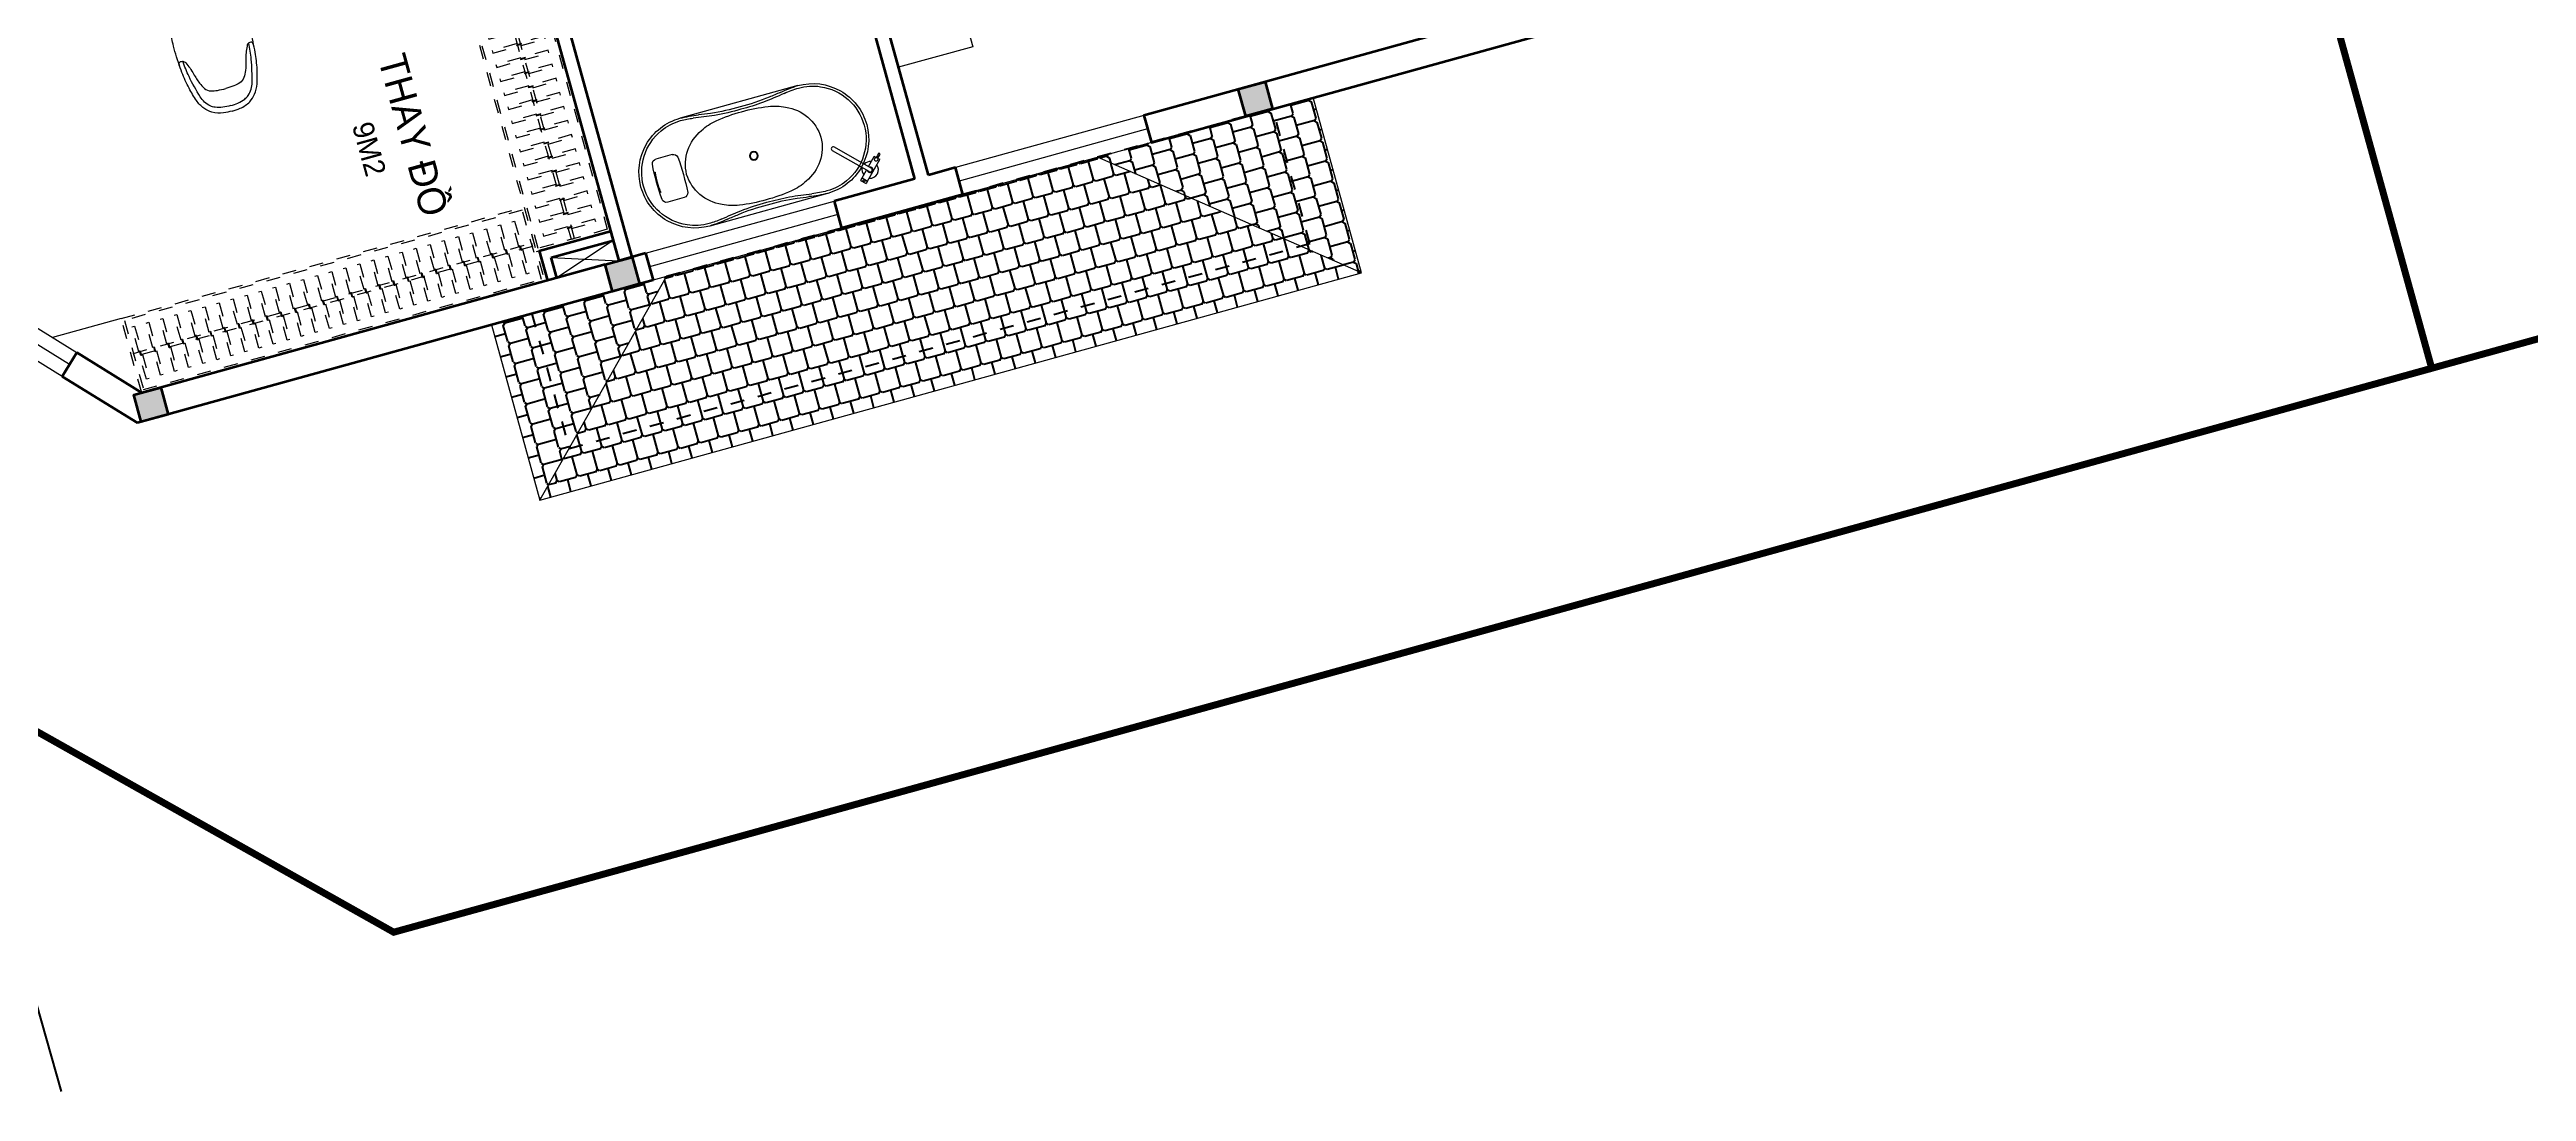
# Model space of a CAD drawing. Header units: metres. Extents: x 568332 to 569219, y 2065964 to 2066430.
# Drawn here: x 568457.1 to 568474.83, y 2066296.5 to 2066303.95 of the extents above; entities that cross this region are included whole.
import ezdxf

# ---------------------------------------------------------------- set-up
doc = ezdxf.new("R2010")
doc.units = ezdxf.units.M
doc.linetypes.add('HIDDEN', pattern=[0.375, 0.25, -0.125])
doc.linetypes.add('X-5M-G-MB PHONGNGU$0$HIDDEN2', pattern=[0.1875, 0.125, -0.0625])
doc.layers.get('0').update_dxf_attribs({"linetype": 'CONTINUOUS'})
doc.layers.get('DEFPOINTS').update_dxf_attribs({"linetype": 'CONTINUOUS'})
for name, color, linetype, lineweight in [('-CONCRETE', 1, 'CONTINUOUS', 35), ('-DIM', 9, 'CONTINUOUS', 13), ('-DOOR', 137, 'CONTINUOUS', 9), ('-FURNITURE', 46, 'CONTINUOUS', 9), ('-LINE1', 7, 'CONTINUOUS', 18), ('-TEXT', 7, 'CONTINUOUS', 15), ('-WALL', 4, 'CONTINUOUS', 35), ('TEXT25', 2, 'CONTINUOUS', 13)]:
    doc.layers.add(name, color=color, linetype=linetype, lineweight=lineweight)
for name, color, linetype in [('-RANH GIOI LO DAT', 12, 'CONTINUOUS'), ('13. NET HATCH', 252, 'CONTINUOUS'), ('RANHGIOI', 2, 'HIDDEN')]:
    doc.layers.add(name, color=color, linetype=linetype)
doc.styles.add('T1', font='', dxfattribs={"height": 200})
doc.styles.add('vnavanth', font='', dxfattribs={"width": 0.8})
doc.styles.get('T1').set_extended_font_data('VNgeometric Light')
doc.styles.get('vnavanth').set_extended_font_data('.VnAvantH')

# ---------------------------------------------------------------- blocks, each defined once
blk = doc.blocks.new('G1600')
for p, q in [((137477.0741823114, -212827.2147267315), (139077.0741823114, -212827.2147267327)), ((137385.1096575831, -213234.3032566686), (137070.2774787599, -213234.3032566681)), ((137227.6935681712, -213391.7193460799), (137227.6935681718, -213076.8871672568)), ((139169.0387070388, -213234.3032566686), (139483.870885862, -213234.3032566681)), ((139326.4547964507, -213391.7193460799), (139326.4547964501, -213076.8871672568))]:
    blk.add_line(p, q)
blk.add_lwpolyline([(137477.074182311, -213484.2147267315), (137477.0741823123, -211484.2147267315), (139077.0741823123, -211484.2147267327), (139077.074182311, -213484.2147267327), (137477.074182311, -213484.2147267315)])
for points in [[(136977.074182316, -213484.2147267311), (136977.0741823163, -212984.3917867657), (137477.0741823113, -212984.3917867661), (137477.074182311, -213484.2147267315)], [(137617.074182311, -213375.2147267316), (137617.0741823112, -212998.7147267316), (138234.5741823112, -212998.714726732), (138234.574182311, -213375.214726732)], [(138937.074182311, -213375.2147267325), (138937.0741823112, -212998.7147267325), (138319.5741823112, -212998.7147267321), (138319.574182311, -213375.2147267321)], [(139577.0741823059, -213484.2147267331), (139577.0741823062, -212984.3917867677), (139077.0741823113, -212984.3917867673), (139077.074182311, -213484.2147267327)]]:
    blk.add_lwpolyline(points, close=True)
for centre, radius in [((137227.6935681715, -213234.3032566684), 157.4160894116067), ((137227.6935681715, -213234.3032566684), 82.41608941160666), ((139326.4547964504, -213234.3032566684), 157.4160894116067), ((139326.4547964504, -213234.3032566684), 82.41608941160666)]:
    blk.add_circle(centre, radius)
blk = doc.blocks.new('A$C5C575821')
at = {"layer": '-CONCRETE'}
h = blk.add_hatch(color=256, dxfattribs=at)
h.dxf.hatch_style = 1
h.paths.add_polyline_path([(-0.00237559899687767, 200.0000000000146), (-0.00237559899687767, 1.455191522836685e-11), (199.9976244010031, 1.455191522836685e-11), (199.9976244010031, 200.0000000000146)])
blk.add_lwpolyline([(-0.00237559899687767, 1.455191522836685e-11), (199.9976244010031, 1.455191522836685e-11), (199.9976244010031, 200.0000000000146), (-0.00237559899687767, 200.0000000000146)], close=True, dxfattribs=at)
blk = doc.blocks.new('A$C4D045CFB')
at = {"layer": '13. NET HATCH'}
h = blk.add_hatch(dxfattribs=at)
h.set_pattern_fill('MAIGO-12', color=256, scale=300, angle=180)
h.set_pattern_definition([(180, (-90, 1.102182119232618e-14), (-75.00000000000001, -150), [120, -30, 120, -30]), (270, (-75, -14.99999999999999), (74.99999999999997, -150), [135, -165]), (225, (-60, 7.34788079488412e-15), (-75.00000000142688, -150.0000000028537), [21.213203436, -403.0508652]), (315, (-90, 1.102182119232618e-14), (75.00000000142684, -150.0000000028537), [21.213203436, -403.0508652])])
h.paths.add_polyline_path([(1299.999119955668, 6100.494044825784), (1299.953723877203, 5215.284894083044), (1299.999119955668, 5229.592269479996), (1299.999119955668, 4500.000660992693), (-0.0008800443320069462, 6100.494044825784)])
h = blk.add_hatch(dxfattribs=at)
h.set_pattern_fill('MAIGO-12', color=256, scale=300, angle=270)
h.set_pattern_definition([(270, (-1.653273178848927e-14, -90), (150, -75.00000000000003), [120, -30, 120, -30]), (0, (14.99999999999999, -75), (150, 74.99999999999996), [135, -165]), (315, (-1.102182119232618e-14, -60), (150.0000000028537, -75.0000000014269), [21.213203436, -403.0508652]), (45, (-1.653273178848927e-14, -90), (150.0000000028537, 75.00000000142683), [21.213203436, -403.0508652])])
h.paths.add_polyline_path([(-0.0008800443320069462, 6100.494044825784), (1299.999119955668, 4500.000660992693), (1299.999119955668, 1300.000660992693), (-0.0008800443320069462, 0.000660992693156004)])
h = blk.add_hatch(dxfattribs=at)
h.set_pattern_fill('MAIGO-12', color=256, scale=300)
h.set_pattern_definition([(0, (90, 0), (75, 150), [120, -30, 120, -30]), (90, (75, 15), (-74.99999999999999, 150), [135, -165]), (45, (60, 0), (75.00000000142687, 150.0000000028537), [21.213203436, -403.0508652]), (135, (90, 0), (-75.00000000142686, 150.0000000028537), [21.213203436, -403.0508652])])
h.paths.add_polyline_path([(1299.999119955668, 1300.000660992693), (1299.999119955668, 0.000660992693156004), (-0.0008800443320069462, 0.000660992693156004)])
at = {"layer": '-LINE1'}
for p, q in [((-0.0008800443320069462, 0.000660992693156004), (-0.0008800443320069462, 6100.494044825784)), ((-0.0008800443320069462, 6100.494044825784), (1299.999119955668, 6100.494044825784)), ((-0.0008800443320069462, 6100.494044825784), (1299.999119955668, 4500.000660992693)), ((-0.0008800443320069462, 0.000660992693156004), (1299.999119955668, 1300.000660992693)), ((1299.999119955668, 0.000660992693156004), (-0.0008800443320069462, 0.000660992693156004))]:
    blk.add_line(p, q, dxfattribs=at)
at = {"layer": 'DEFPOINTS', "linetype": 'HIDDEN', "ltscale": 5}
blk.add_lwpolyline([(1299.999119955668, 300.0006609926932), (299.999119955668, 300.0006609926932), (299.999119955668, 5800.494044825784), (1299.999119955668, 5800.494044825784)], close=True, dxfattribs=at)
blk = doc.blocks.new('A$C52EE6B0C')
for p, q in [((-17.20769670707523, 15.73427220259327), (17.21740616677562, 15.73427220259327)), ((-17.20769664159161, -15.76179078378482), (17.25286010079435, -15.76177874789573))]:
    blk.add_line(p, q)
for radius in [1.2047244094, 1.0625984252]:
    blk.add_circle((0.004854760598391294, -0.01375929062487558), radius)
for centre, radius, start, end in [((-17.24314525874797, -0.01207868778146803), 15.74633857169191, 90.00004679933201, 180.0060212317107), ((-17.25508472573711, 0.1019342582440004), 14.92367355756088, 89.89259614786677, 114.0143398310184), ((-18.18116453613038, -21.56814891623799), 37.31420158923805, 80.32537186998005, 88.55949406869577), ((-17.85723445771146, -16.41196067107376), 31.44385665188106, 80.95530103647799, 88.85173392611411), ((3.492732717044419, 116.0118507486186), 102.6900642221361, 260.8064278436171, 264.356453546728), ((10.00461303815246, 158.7953360565007), 145.2428134353977, 261.321760178495, 262.6566174950622), ((-0.8758374273893423, 77.0744670072454), 62.80248494290996, 262.9722866301048, 270.8034968767962), ((0.8855469487607479, 77.0744670072454), 62.80248494290996, 269.1965031232039, 277.0277133698951), ((-18.4352474148327, 226.8786012548953), 214.5500408366301, 276.9922117853802, 278.5967700074263), ((-9.994903516751947, 158.7953360565007), 145.2428134353977, 277.3433825049378, 278.678239821505), ((18.19087405753089, -21.56814891623799), 37.31420158923805, 91.44050593130423, 99.67462813001998), ((17.49661970126908, -11.01489087357186), 26.04177352760918, 90.57161639594337, 98.52623542419117), ((17.38028173809289, 0.6458196171442978), 14.38048270410287, 65.5240217261104, 90.57161639594337), ((17.25285478011938, -0.01207868778146803), 15.74633857169191, 359.9939787682893, 89.999953200668), ((-17.21041953764507, 0.001682114729192108), 15.03342542002128, 114.0143397923319, 180.0588324882195), ((-7.450100970658241, -0.4025184732163325), 12.18724008712164, 113.3669392692271, 178.1720206420629), ((-5.419667109847069, -2.205582012422383), 14.69270855791083, 98.51976196149644, 117.8512947361469), ((-0.2559751088847406, -36.67531980102649), 49.54707038386372, 89.69837733597764, 98.51976196149644), ((-0.4392543211579323, 89.40770245710155), 75.83928513553873, 265.3361413481834, 270.3355216603239), ((0.5786736126174219, 84.46415005414747), 70.89675459107134, 269.5362586194438, 275.7509718273354), ((0.26568463028525, -36.67531980102649), 49.54707038386372, 81.48023803850357, 90.30162266402236), ((5.429376631247578, -2.205582012422383), 14.69270855791083, 62.14870526385309, 81.48023803850357), ((7.459810492087854, -0.4025184732163325), 12.18724008712164, 1.827979357937088, 66.63306073077288), ((17.03142645675689, -0.1205247127218172), 15.22249436628161, 0.4018525137937155, 65.5240217261104), ((28.29923964393674, 2.770475775178056), 0.2863587186237817, 160.8078893687392, 185.677575747249), ((1.032724158198107, 0.0596931052277796), 27.11457574387047, 359.8447870516113, 5.677575747249001), ((28.14528837171383, 2.82406351249665), 0.1233475539422422, 123.474108831765, 160.8078893687392), ((28.11764562025201, 2.865868186636362), 0.07323016681635565, 85.79124561711077, 123.474108831765), ((28.11499697584077, 2.829875804425683), 0.1093198730242431, 39.09426345110634, 85.79124561711077), ((27.9923979784362, 2.718469867249951), 0.2748749163090767, 4.941295606222266, 41.00239497281166), ((1.841417531803017, 0.05082119413418695), 26.56153366930607, 359.8606935406443, 5.815426488843808), ((-17.24314525874797, -0.01544044824549928), 15.74633857169191, 179.9939787682893, 269.999953200668), ((-17.21041951692314, -0.02920073014684021), 15.03342545060523, 179.9411309193374, 245.9856601689816), ((-7.450100970658241, 0.3749993371893652), 12.18724008712164, 181.8279793579371, 246.6330607307729), ((7.459810492087854, 0.3749993371893652), 12.18724008712164, 293.3669392692271, 358.1720206420629), ((17.25285478011938, -0.01544044824549928), 15.74633857169191, 270.000046799332, 0.006021231710728335), ((17.0314264257031, 0.09300610912032425), 15.22249441194929, 294.4759783475301, 359.5981396082714), ((28.29923964393674, -2.797994911205024), 0.2863587186237817, 174.322424252751, 199.1921106312608), ((1.032724158198107, -0.08721224125474691), 27.11457574387047, 354.322424252751, 0.1552129483886985), ((28.14528837171383, -2.851582648523618), 0.1233475539422422, 199.1921106312608, 236.525891168235), ((28.11764562025201, -2.89338732266333), 0.07323016681635565, 236.525891168235, 274.2087543828892), ((28.11499697584077, -2.85739494045265), 0.1093198730242431, 274.2087543828892, 320.9057365488936), ((27.9923979784362, -2.745989003276918), 0.2748749163090767, 318.9976050271883, 355.0587043937777), ((1.841417531803017, -0.07834033016115427), 26.56153366930607, 354.1845735111562, 0.1393064593556944), ((-17.25508472573711, -0.1294528978760354), 14.92367355756088, 245.9856601689816, 270.1074038521332), ((3.492732717044419, -116.0393693881924), 102.6900642221361, 95.64354645327202, 99.19357215638293), ((-5.419667109847069, 2.178062876395416), 14.69270855791083, 242.1487052638531, 261.4802380385036), ((-0.2559751088847406, 36.64780066499952), 49.54707038386372, 261.4802380385036, 270.3016226640223), ((-0.4392543211579323, -89.43522109673359), 75.83928513553873, 89.66447833967614, 94.66385865181664), ((0.26568463028525, 36.64780066499952), 49.54707038386372, 269.6983773359776, 278.5197619614964), ((0.5786736126174219, -84.4916686937795), 70.89675459107134, 84.24902817266455, 90.4637413805562), ((5.429376631247578, 2.178062876395416), 14.69270855791083, 278.5197619614964, 297.8512947361469), ((-18.4352474148327, -226.9061198945274), 214.5500408366301, 81.40322999257371, 83.00778821461982), ((17.38028173809289, -0.6733382567763329), 14.38048270410287, 269.4283836040566, 294.4759782738896), ((-18.18116453613038, 21.54062978021102), 37.31420158923805, 271.4405059313042, 279.6746281300199), ((-17.85723445771146, 16.38444203144172), 31.44385665188106, 271.1482660738859, 279.044698963522), ((10.00461303815246, -158.8228551925276), 145.2428134353977, 97.3433825049378, 98.67823982150497), ((-0.8758374273893423, -77.10198614327237), 62.80248494290996, 89.19650312320385, 97.02771336989514), ((0.8855469487607479, -77.10198614327237), 62.80248494290996, 82.97228663010486, 90.80349687679617), ((-9.994903516751947, -158.8228551925276), 145.2428134353977, 81.32176017849503, 82.65661749506219), ((18.19087405753089, 21.54062978021102), 37.31420158923805, 260.32537186998, 268.5594940686958), ((17.49661970126908, 10.98737223393982), 26.04177352760918, 261.4737645758088, 269.4283836040566)]:
    blk.add_arc(centre, radius, start, end)
at = {"layer": 'DEFPOINTS'}
for tag, p in [('MODELNUMBER', (0, 0)), ('TRADENAME', (0, -0.001666666648816317)), ('PRODUCT', (0, -0.003333333355840296)), ('MATERIAL', (0, -0.005000000004656613))]:
    blk.add_attdef(tag, p, '', height=0.001, dxfattribs=at)
blk = doc.blocks.new('A$C4D835AF5')
at = {"layer": '-FURNITURE', "ltscale": 8}
for p, q in [((-3.937007874133997, 0.3346456687140744), (-3.937007874133997, 0.8661417323164642)), ((-3.856363968050573, 0.3149606298829895), (-3.917322834720835, 0.3149606298829895)), ((3.14960629917914, 0.905511811026372), (-3.897637795307674, 0.905511811026372)), ((-3.549881889834069, 0.4615121080132667), (-3.549881889834069, 0.4918150943994988)), ((-3.339881889871322, 0.4918150943994988), (-3.339881889871322, 0.4615121080132667)), ((-0.5905511811724864, 0), (-0.5905511811724864, -12.08661417319672)), ((0.5905511810560711, 0), (0.5905511810560711, -12.08661417319672)), ((3.14960629917914, -0.9055118109972682), (3.14960629917914, 0.905511811026372)), ((3.169291338417679, 0.8956692913197912), (3.14960629917914, 0.8956692913197912)), ((3.169291338417679, -0.8956692912906874), (3.169291338417679, 0.8956692913197912)), ((3.188976377830841, 0.905511811026372), (3.976377952611074, 0.905511811026372)), ((3.996062992024235, -0.8858222072885837), (3.996062992024235, 0.8858183881966397)), ((-3.937007874133997, -0.8661417323164642), (-3.937007874133997, -0.3346456698782276)), ((-3.859123134170659, -0.3149606298829895), (-3.917322834720835, -0.3149606298829895)), ((-0.5905511811724864, -0.9055118109972682), (-3.897637795307674, -0.9055118109972682)), ((-3.702086295757908, -0.4482994973659515), (-3.703305563307367, -0.4183928251150064)), ((-3.626116961007938, -0.4552132484968752), (-3.624325704469811, -0.4472871391335502)), ((-3.592593900160864, -0.4693618138844613), (-3.593808271281887, -0.4553162374941166)), ((-3.516390349017456, -0.4728221969853621), (-3.515662283170968, -0.4687519224826247)), ((-3.483023508393671, -0.4913916403020266), (-3.485677747870795, -0.4713251190551091)), ((-3.406740271369927, -0.4913916403020266), (-3.404085924616084, -0.4713243082514964)), ((-3.373373430629726, -0.4728221969853621), (-3.374101741297636, -0.4687505542242434)), ((-3.297169879544526, -0.4693618138844613), (-3.295955249399412, -0.4553132418950554)), ((-3.263646818697453, -0.4552132484968752), (-3.265438825008459, -0.4472838216461241)), ((-3.187677483947482, -0.4482994973659515), (-3.186458005278837, -0.4183876432944089)), ((3.14960629917914, -0.9055118109972682), (0.5905511810560711, -0.9055118109972682)), ((3.169291338417679, -0.8956692912906874), (3.14960629917914, -0.8956692912906874)), ((3.188976377830841, -0.9055118109972682), (3.976377952611074, -0.9055118109972682))]:
    blk.add_line(p, q, dxfattribs=at)
for radius in [0.3110236219999999, 0.264425112]:
    blk.add_circle((3.582677165279165, 0), radius, dxfattribs=at)
for centre, radius, start, end in [((-5.172746209602337, -0.009833991935011), 0.2398274364867001, 175.3988683949836, 267.683684738816), ((-5.162281866127159, 0.001097322150599211), 0.2496571373087167, 92.26055198415715, 178.0931381794738), ((-5.411562051915098, -2528.914153773454), 2529.164725280366, 89.9660810117202, 89.99457585702427), ((-3.897637795307674, 0.8661417323164642), 0.03937007869999999, 90, 180), ((-3.917322834720835, 0.334645669296151), 0.0196850394, 180, 270), ((-3.444696608930826, -0.1800324727082625), 0.6800319107999998, 90.0155575041171, 98.89806549202986), ((-3.445067178807221, -0.1800325420044828), 0.6800319804999999, 81.10193476241767, 89.98433540355451), ((-5.820766091346741e-11, 0), 2.3622047244, 22.54031043733562, 157.4596895626644), ((-5.820766091346741e-11, 0), 0.7874015747999998, 318.5903779145428, 221.4096220854572), ((-5.820766091346741e-11, 0), 0.5905511810999999, 0, 180), ((3.188976377830841, 0.8858267717296258), 0.0196850394, 90, 180), ((3.976377952611074, 0.8858267717296258), 0.0196850394, 0, 90), ((-4.563514047302306, 275.4393603570643), 275.6895205756396, 269.8713704548476, 270.134413801293), ((-3.917322834720835, -0.334645669296151), 0.0196850394, 90, 180), ((-3.897637795307674, -0.8661417323164642), 0.03937007869999999, 180, 270), ((-3.69050836347742, -0.4472920451080427), 0.01162168131717254, 184.9730588167124, 258.0340652050838), ((-3.646140178490896, -0.2514027326542418), 0.2124717066311285, 257.2815863172942, 272.5837431166033), ((-3.637047897733282, -0.4523756541602779), 0.01129324217511807, 272.4656825237923, 345.4476281752974), ((-3.581550852512009, -0.4681202150823083), 0.01111262650185997, 186.4149760746678, 247.4426638316044), ((-3.544597993255593, -0.2922010583861265), 0.190689105969796, 257.5175194414243, 274.7853332085882), ((-3.528885980602354, -0.4692233995883726), 0.01300354377461912, 270.8627506118385, 343.9333648868276), ((-3.471052158158273, -0.4887641616223846), 0.01225629918881619, 192.3790292665462, 260.142289403178), ((-3.445049900154117, -0.295684714539675), 0.2070703525339242, 262.2005895473907, 277.9341143868692), ((-3.417906698421575, -0.4895470514893532), 0.01131775609399448, 277.3077516790804, 350.6199838641652), ((-3.361692738719285, -0.4698820120247547), 0.01204505090893129, 194.128595859641, 259.0416995531207), ((-3.342932183295488, -0.2742454641556833), 0.2085271705549764, 264.2062775251951, 279.0284077801071), ((-3.310024282021914, -0.4671465401770547), 0.01304389132053663, 269.1875638990808, 350.2219325995679), ((-3.252893783501349, -0.4524938771792222), 0.01109156189044463, 194.1921654394817, 261.8514003855582), ((-3.243402015476022, -0.2392133744724561), 0.2245328352159587, 267.1755962354845, 281.6727780298017), ((-3.20032295252895, -0.4465554517519195), 0.01276517026006314, 280.6032237323427, 352.1473828500294), ((-5.820766091346741e-11, 0), 2.3622047244, 202.5403104373356, 255.4906014981622), ((-5.820766091346741e-11, 0), 2.3622047244, 284.5092583305358, 337.4596895626644), ((3.188976377830841, -0.8858267716132104), 0.0196850394, 180, 270), ((3.976377952611074, -0.8858267716132104), 0.0196850394, 270, 0), ((-5.820766091346741e-11, -12.08661417319672), 0.5905511810999999, 180, 0)]:
    blk.add_arc(centre, radius, start, end, dxfattribs=at)
blk.add_ellipse((-3.444881830888335, -0.001299991592532024), major_axis=(0.5549964930499999, 1.979270000163069e-05), ratio=0.8491940411667758, dxfattribs=at)
for tag, p in [('TRADENAME', (-0.004336408572271466, 0.006709126027999446)), ('MODELNUMBER', (-0.004336408572271466, 0.008375792705919594)), ('PRODUCT', (-0.004336408572271466, 0.005042459379183128)), ('MATERIAL', (-0.004336408572271466, 0.003375792701262981))]:
    blk.add_attdef(tag, p, '', height=0.0009999999999999998, dxfattribs=at)
blk = doc.blocks.new('A$C513779E1')
at = {"layer": '-FURNITURE', "ltscale": 5}
for p, q in [((-155.6625374760479, -560.0783866103739), (-155.7294287066907, -682.401587806642)), ((164.3432983346283, -560.8332392722368), (164.2771489713341, -681.6467351429164))]:
    blk.add_line(p, q, dxfattribs=at)
for centre, radius, start, end in [((-121.4878484364599, -559.7927261032164), 34.19417278572232, 97.79750243116446, 180.4786434526798), ((-0.6689657662063837, -2204.394539417699), 1683.161974464355, 85.38531070575098, 94.27462811813768), ((130.1318487897515, -560.5699191978201), 34.19417278572232, 359.5587913522712, 82.23993242050727), ((-121.5204483158886, -682.7208517771214), 34.19417278572232, 179.4650466896637, 262.1461876813734), ((130.1000457536429, -681.8764492999762), 34.19417278572232, 277.7037576779385, 0.3848987823128964), ((-1.108293259516358, 961.925919180736), 1683.174451148718, 265.7381508572186, 274.6274353095529)]:
    blk.add_arc(centre, radius, start, end, dxfattribs=at)
at = {"layer": '-FURNITURE', "ltscale": 8}
ref = blk.add_blockref('A$C4D835AF5', (-319.1728307064623, 776.0634860619903), dxfattribs=dict(at, xscale=-25.08682081009749, yscale=25.08682081009749, zscale=25.08682081009749, rotation=45))
ref.add_attrib('MODELNUMBER', 'K-T97328-4', (-319.2622246555984, 776.3067276431248), dxfattribs={"layer": 'DEFPOINTS', "height": 0.02508682081009749, "rotation": 224.9999999436282})
ref.add_attrib('TRADENAME', 'PURIST', (-319.232659548521, 776.2771625341848), dxfattribs={"layer": 'DEFPOINTS', "height": 0.02508682081009749, "rotation": 224.9999999436282})
ref.add_attrib('PRODUCT', 'BATH FILLER', (-319.2030944600701, 776.2475974475965), dxfattribs={"layer": 'DEFPOINTS', "height": 0.02508682081009749, "rotation": 224.9999999436282})
ref.add_attrib('MATERIAL', 'PREMIUM MATERIALS', (-319.1735293529928, 776.2180323405191), dxfattribs={"layer": 'DEFPOINTS', "height": 0.02508682081009749, "rotation": 224.9999999436282})
at = {"layer": '-FURNITURE', "xscale": 25.39829667096628, "yscale": 25.39829667096628, "zscale": 25.39829667096628, "rotation": 270}
blk.add_blockref('A$C52EE6B0C', (0, 0), dxfattribs=at).add_auto_attribs({'MODELNUMBER': 'K-1800', 'TRADENAME': 'ABRAZO', 'PRODUCT': 'BATH', 'MATERIAL': 'LITHOCAST'})
blk = doc.blocks.new('*U262')
at = {"linetype": 'X-5M-G-MB PHONGNGU$0$HIDDEN2'}
for points in [[(0, 600.0000000004657), (0, 0), (2106.196266547412, -7.502164068760305e-10), (2106.196266547412, 599.9999999997154)], [(2086.196266547412, 579.9996613716421), (2086.196266547412, 19.99966137164223), (20, 20.00000000046566), (20, 580.0000000004657)], [(2086.196266547412, 286.6991212947243), (2086.196266547412, 313.0991212946311), (20, 313.0991212953813), (19.99999859370291, 286.6991212952417)], [(113.7817614636733, 319.1750910408318), (109.4317788550979, 319.1750910408318), (109.4317788550979, 280.441767644881), (113.7817614636733, 280.441767644881)], [(227.7817614636733, 319.1750910407849), (223.4317788550979, 319.1750910407849), (223.4317788550979, 280.4417676448341), (227.7817614636733, 280.4417676448341)], [(341.7817614636733, 319.175091040738), (337.4317788550979, 319.175091040738), (337.4317788550979, 280.4417676447872), (341.7817614636733, 280.4417676447872)], [(455.7817614636733, 319.1750910406911), (451.4317788550979, 319.1750910406911), (451.4317788550979, 280.4417676447403), (455.7817614636733, 280.4417676447403)], [(569.7817614636733, 319.1750910406442), (565.431778855098, 319.1750910406442), (565.431778855098, 280.4417676446934), (569.7817614636733, 280.4417676446934)], [(683.7817614636733, 319.1750910405973), (679.431778855098, 319.1750910405973), (679.431778855098, 280.4417676446465), (683.7817614636733, 280.4417676446465)], [(797.7817614636733, 319.1750910405504), (793.431778855098, 319.1750910405504), (793.431778855098, 280.4417676445996), (797.7817614636733, 280.4417676445996)], [(911.7817614636733, 319.1750910405035), (907.431778855098, 319.1750910405035), (907.431778855098, 280.4417676445527), (911.7817614636733, 280.4417676445527)], [(1025.781761463673, 319.1750910404566), (1021.431778855098, 319.1750910404566), (1021.431778855098, 280.4417676445057), (1025.781761463673, 280.4417676445057)], [(1139.781761463673, 319.1750910404097), (1135.431778855098, 319.1750910404097), (1135.431778855098, 280.4417676444588), (1139.781761463673, 280.4417676444588)], [(1253.781761463673, 319.1750910403628), (1249.431778855098, 319.1750910403628), (1249.431778855098, 280.4417676444119), (1253.781761463673, 280.4417676444119)], [(1367.781761463673, 319.1750910403159), (1363.431778855098, 319.1750910403159), (1363.431778855098, 280.441767644365), (1367.781761463673, 280.441767644365)], [(1481.781761463673, 319.175091040269), (1477.431778855098, 319.175091040269), (1477.431778855098, 280.4417676443181), (1481.781761463673, 280.4417676443181)], [(1595.781761463673, 319.175091040222), (1591.431778855098, 319.175091040222), (1591.431778855098, 280.4417676442712), (1595.781761463673, 280.4417676442712)], [(1709.781761463673, 319.1750910401751), (1705.431778855098, 319.1750910401751), (1705.431778855098, 280.4417676442243), (1709.781761463673, 280.4417676442243)], [(1823.781761463673, 319.1750910401282), (1819.431778855098, 319.1750910401282), (1819.431778855098, 280.4417676441774), (1823.781761463673, 280.4417676441774)], [(1937.781761463673, 319.1750910400813), (1933.431778855098, 319.1750910400813), (1933.431778855098, 280.4417676441305), (1937.781761463673, 280.4417676441305)], [(2051.781761463673, 319.1750910400344), (2047.431778855098, 319.1750910400344), (2047.431778855098, 280.4417676440836), (2051.781761463673, 280.4417676440836)]]:
    blk.add_lwpolyline(points, close=True, dxfattribs=at)
for points in [[(122.2409142897814, 313.1103512093413), (122.2409142897814, 515.2497102723445), (100.1765458012815, 515.2497102723445), (100.1765458012815, 313.1103512093413)], [(236.2409142897814, 313.1103512092944), (236.2409142897814, 515.2497102722975), (214.1765458012815, 515.2497102722975), (214.1765458012815, 313.1103512092944)], [(350.2409142897814, 313.1103512092475), (350.2409142897814, 515.2497102722507), (328.1765458012815, 515.2497102722507), (328.1765458012815, 313.1103512092475)], [(464.2409142897814, 313.1103512092006), (464.2409142897814, 515.2497102722037), (442.1765458012815, 515.2497102722037), (442.1765458012815, 313.1103512092006)], [(578.2409142897814, 313.1103512091537), (578.2409142897814, 515.2497102721569), (556.1765458012815, 515.2497102721569), (556.1765458012815, 313.1103512091537)], [(692.2409142897814, 313.1103512091068), (692.2409142897814, 515.24971027211), (670.1765458012815, 515.24971027211), (670.1765458012815, 313.1103512091068)], [(806.2409142897814, 313.1103512090599), (806.2409142897814, 515.249710272063), (784.1765458012815, 515.249710272063), (784.1765458012815, 313.1103512090599)], [(920.2409142897814, 313.110351209013), (920.2409142897814, 515.2497102720162), (898.1765458012815, 515.2497102720162), (898.1765458012815, 313.110351209013)], [(1034.240914289781, 313.1103512089661), (1034.240914289781, 515.2497102719692), (1012.176545801281, 515.2497102719692), (1012.176545801281, 313.1103512089661)], [(1148.240914289781, 313.1103512089192), (1148.240914289781, 515.2497102719224), (1126.176545801281, 515.2497102719224), (1126.176545801281, 313.1103512089192)], [(1262.240914289781, 313.1103512088723), (1262.240914289781, 515.2497102718754), (1240.176545801281, 515.2497102718754), (1240.176545801281, 313.1103512088723)], [(1376.240914289781, 313.1103512088254), (1376.240914289781, 515.2497102718285), (1354.176545801281, 515.2497102718285), (1354.176545801281, 313.1103512088254)], [(1490.240914289781, 313.1103512087785), (1490.240914289781, 515.2497102717816), (1468.176545801281, 515.2497102717816), (1468.176545801281, 313.1103512087785)], [(1604.240914289781, 313.1103512087315), (1604.240914289781, 515.2497102717347), (1582.176545801281, 515.2497102717347), (1582.176545801281, 313.1103512087315)], [(1718.240914289781, 313.1103512086846), (1718.240914289781, 515.2497102716878), (1696.176545801281, 515.2497102716878), (1696.176545801281, 313.1103512086846)], [(1832.240914289781, 313.1103512086377), (1832.240914289781, 515.2497102716409), (1810.176545801281, 515.2497102716409), (1810.176545801281, 313.1103512086377)], [(1946.240914289781, 313.1103512085908), (1946.240914289781, 515.2497102715939), (1924.176545801281, 515.2497102715939), (1924.176545801281, 313.1103512085908)], [(2060.240914289781, 313.1103512085439), (2060.240914289781, 515.2497102715471), (2038.176545801281, 515.2497102715471), (2038.176545801281, 313.1103512085439)], [(100.1765458012815, 286.7103512094345), (100.1765458012815, 92.0852110228024), (122.2409142897814, 92.0852110228024), (122.2409142897814, 286.7103512094345)], [(214.1765458012815, 286.7103512093876), (214.1765458012815, 92.08521102275549), (236.2409142897814, 92.08521102275549), (236.2409142897814, 286.7103512093876)], [(328.1765458012815, 286.7103512093407), (328.1765458012815, 92.08521102270858), (350.2409142897814, 92.08521102270858), (350.2409142897814, 286.7103512093407)], [(442.1765458012815, 286.7103512092938), (442.1765458012815, 92.08521102266168), (464.2409142897814, 92.08521102266168), (464.2409142897814, 286.7103512092938)], [(556.1765458012815, 286.7103512092469), (556.1765458012815, 92.08521102261477), (578.2409142897814, 92.08521102261477), (578.2409142897814, 286.7103512092469)], [(670.1765458012815, 286.7103512092), (670.1765458012815, 92.08521102256786), (692.2409142897814, 92.08521102256786), (692.2409142897814, 286.7103512092)], [(784.1765458012815, 286.7103512091531), (784.1765458012815, 92.08521102252095), (806.2409142897814, 92.08521102252095), (806.2409142897814, 286.7103512091531)], [(898.1765458012815, 286.7103512091062), (898.1765458012815, 92.08521102247404), (920.2409142897814, 92.08521102247404), (920.2409142897814, 286.7103512091062)], [(1012.176545801281, 286.7103512090592), (1012.176545801281, 92.08521102242715), (1034.240914289781, 92.08521102242715), (1034.240914289781, 286.7103512090592)], [(1126.176545801281, 286.7103512090123), (1126.176545801281, 92.08521102238024), (1148.240914289781, 92.08521102238024), (1148.240914289781, 286.7103512090123)], [(1240.176545801281, 286.7103512089654), (1240.176545801281, 92.08521102233333), (1262.240914289781, 92.08521102233333), (1262.240914289781, 286.7103512089654)], [(1354.176545801281, 286.7103512089186), (1354.176545801281, 92.08521102228642), (1376.240914289781, 92.08521102228642), (1376.240914289781, 286.7103512089186)], [(1468.176545801281, 286.7103512088717), (1468.176545801281, 92.0852110222395), (1490.240914289781, 92.0852110222395), (1490.240914289781, 286.7103512088717)], [(1582.176545801281, 286.7103512088247), (1582.176545801281, 92.0852110221926), (1604.240914289781, 92.0852110221926), (1604.240914289781, 286.7103512088247)], [(1696.176545801281, 286.7103512087778), (1696.176545801281, 92.0852110221457), (1718.240914289781, 92.0852110221457), (1718.240914289781, 286.7103512087778)], [(1810.176545801281, 286.7103512087309), (1810.176545801281, 92.08521102209879), (1832.240914289781, 92.08521102209879), (1832.240914289781, 286.7103512087309)], [(1924.176545801281, 286.710351208684), (1924.176545801281, 92.08521102205188), (1946.240914289781, 92.08521102205188), (1946.240914289781, 286.710351208684)], [(2038.176545801281, 286.7103512086371), (2038.176545801281, 92.08521102200497), (2060.240914289781, 92.08521102200497), (2060.240914289781, 286.7103512086371)]]:
    blk.add_lwpolyline(points, dxfattribs=at)
blk = doc.blocks.new('*U273')
at = {"linetype": 'X-5M-G-MB PHONGNGU$0$HIDDEN2'}
for points in [[(0, 600.0000000004657), (0, 0), (3263.476713970765, -1.226399916178714e-09), (3263.476713970765, 599.9999999992392)], [(3243.476713970765, 579.9996613711659), (3243.476713970765, 19.99966137116605), (20, 20.00000000046566), (20, 580.0000000004657)], [(3243.476713970765, 286.6991212942481), (3243.476713970765, 313.0991212941549), (20, 313.0991212953813), (19.99999859370291, 286.6991212952417)], [(113.7817614636733, 319.1750910408318), (109.4317788550979, 319.1750910408318), (109.4317788550979, 280.441767644881), (113.7817614636733, 280.441767644881)], [(227.7817614636733, 319.1750910407849), (223.4317788550979, 319.1750910407849), (223.4317788550979, 280.4417676448341), (227.7817614636733, 280.4417676448341)], [(341.7817614636733, 319.175091040738), (337.4317788550979, 319.175091040738), (337.4317788550979, 280.4417676447872), (341.7817614636733, 280.4417676447872)], [(455.7817614636733, 319.1750910406911), (451.4317788550979, 319.1750910406911), (451.4317788550979, 280.4417676447403), (455.7817614636733, 280.4417676447403)], [(569.7817614636733, 319.1750910406442), (565.431778855098, 319.1750910406442), (565.431778855098, 280.4417676446934), (569.7817614636733, 280.4417676446934)], [(683.7817614636733, 319.1750910405973), (679.431778855098, 319.1750910405973), (679.431778855098, 280.4417676446465), (683.7817614636733, 280.4417676446465)], [(797.7817614636733, 319.1750910405504), (793.431778855098, 319.1750910405504), (793.431778855098, 280.4417676445996), (797.7817614636733, 280.4417676445996)], [(911.7817614636733, 319.1750910405035), (907.431778855098, 319.1750910405035), (907.431778855098, 280.4417676445527), (911.7817614636733, 280.4417676445527)], [(1025.781761463673, 319.1750910404566), (1021.431778855098, 319.1750910404566), (1021.431778855098, 280.4417676445057), (1025.781761463673, 280.4417676445057)], [(1139.781761463673, 319.1750910404097), (1135.431778855098, 319.1750910404097), (1135.431778855098, 280.4417676444588), (1139.781761463673, 280.4417676444588)], [(1253.781761463673, 319.1750910403628), (1249.431778855098, 319.1750910403628), (1249.431778855098, 280.4417676444119), (1253.781761463673, 280.4417676444119)], [(1367.781761463673, 319.1750910403159), (1363.431778855098, 319.1750910403159), (1363.431778855098, 280.441767644365), (1367.781761463673, 280.441767644365)], [(1481.781761463673, 319.175091040269), (1477.431778855098, 319.175091040269), (1477.431778855098, 280.4417676443181), (1481.781761463673, 280.4417676443181)], [(1595.781761463673, 319.175091040222), (1591.431778855098, 319.175091040222), (1591.431778855098, 280.4417676442712), (1595.781761463673, 280.4417676442712)], [(1709.781761463673, 319.1750910401751), (1705.431778855098, 319.1750910401751), (1705.431778855098, 280.4417676442243), (1709.781761463673, 280.4417676442243)], [(1823.781761463673, 319.1750910401282), (1819.431778855098, 319.1750910401282), (1819.431778855098, 280.4417676441774), (1823.781761463673, 280.4417676441774)], [(1937.781761463673, 319.1750910400813), (1933.431778855098, 319.1750910400813), (1933.431778855098, 280.4417676441305), (1937.781761463673, 280.4417676441305)], [(2051.781761463673, 319.1750910400344), (2047.431778855098, 319.1750910400344), (2047.431778855098, 280.4417676440836), (2051.781761463673, 280.4417676440836)], [(2165.781761463673, 319.1750910399875), (2161.431778855098, 319.1750910399875), (2161.431778855098, 280.4417676440366), (2165.781761463673, 280.4417676440366)], [(2279.781761463673, 319.1750910399406), (2275.431778855098, 319.1750910399406), (2275.431778855098, 280.4417676439897), (2279.781761463673, 280.4417676439897)], [(2393.781761463673, 319.1750910398937), (2389.431778855098, 319.1750910398937), (2389.431778855098, 280.4417676439429), (2393.781761463673, 280.4417676439429)], [(2507.781761463673, 319.1750910398468), (2503.431778855098, 319.1750910398468), (2503.431778855098, 280.441767643896), (2507.781761463673, 280.441767643896)], [(2621.781761463673, 319.1750910397999), (2617.431778855098, 319.1750910397999), (2617.431778855098, 280.4417676438491), (2621.781761463673, 280.4417676438491)], [(2735.781761463673, 319.1750910397529), (2731.431778855098, 319.1750910397529), (2731.431778855098, 280.4417676438021), (2735.781761463673, 280.4417676438021)], [(2849.781761463673, 319.175091039706), (2845.431778855098, 319.175091039706), (2845.431778855098, 280.4417676437552), (2849.781761463673, 280.4417676437552)], [(2963.781761463673, 319.1750910396592), (2959.431778855098, 319.1750910396592), (2959.431778855098, 280.4417676437083), (2963.781761463673, 280.4417676437083)], [(3077.781761463673, 319.1750910396123), (3073.431778855098, 319.1750910396123), (3073.431778855098, 280.4417676436614), (3077.781761463673, 280.4417676436614)], [(3191.781761463673, 319.1750910395654), (3187.431778855098, 319.1750910395654), (3187.431778855098, 280.4417676436145), (3191.781761463673, 280.4417676436145)]]:
    blk.add_lwpolyline(points, close=True, dxfattribs=at)
for points in [[(122.2409142897814, 313.1103512093413), (122.2409142897814, 515.2497102723445), (100.1765458012815, 515.2497102723445), (100.1765458012815, 313.1103512093413)], [(236.2409142897814, 313.1103512092944), (236.2409142897814, 515.2497102722975), (214.1765458012815, 515.2497102722975), (214.1765458012815, 313.1103512092944)], [(350.2409142897814, 313.1103512092475), (350.2409142897814, 515.2497102722507), (328.1765458012815, 515.2497102722507), (328.1765458012815, 313.1103512092475)], [(464.2409142897814, 313.1103512092006), (464.2409142897814, 515.2497102722037), (442.1765458012815, 515.2497102722037), (442.1765458012815, 313.1103512092006)], [(578.2409142897814, 313.1103512091537), (578.2409142897814, 515.2497102721569), (556.1765458012815, 515.2497102721569), (556.1765458012815, 313.1103512091537)], [(692.2409142897814, 313.1103512091068), (692.2409142897814, 515.24971027211), (670.1765458012815, 515.24971027211), (670.1765458012815, 313.1103512091068)], [(806.2409142897814, 313.1103512090599), (806.2409142897814, 515.249710272063), (784.1765458012815, 515.249710272063), (784.1765458012815, 313.1103512090599)], [(920.2409142897814, 313.110351209013), (920.2409142897814, 515.2497102720162), (898.1765458012815, 515.2497102720162), (898.1765458012815, 313.110351209013)], [(1034.240914289781, 313.1103512089661), (1034.240914289781, 515.2497102719692), (1012.176545801281, 515.2497102719692), (1012.176545801281, 313.1103512089661)], [(1148.240914289781, 313.1103512089192), (1148.240914289781, 515.2497102719224), (1126.176545801281, 515.2497102719224), (1126.176545801281, 313.1103512089192)], [(1262.240914289781, 313.1103512088723), (1262.240914289781, 515.2497102718754), (1240.176545801281, 515.2497102718754), (1240.176545801281, 313.1103512088723)], [(1376.240914289781, 313.1103512088254), (1376.240914289781, 515.2497102718285), (1354.176545801281, 515.2497102718285), (1354.176545801281, 313.1103512088254)], [(1490.240914289781, 313.1103512087785), (1490.240914289781, 515.2497102717816), (1468.176545801281, 515.2497102717816), (1468.176545801281, 313.1103512087785)], [(1604.240914289781, 313.1103512087315), (1604.240914289781, 515.2497102717347), (1582.176545801281, 515.2497102717347), (1582.176545801281, 313.1103512087315)], [(1718.240914289781, 313.1103512086846), (1718.240914289781, 515.2497102716878), (1696.176545801281, 515.2497102716878), (1696.176545801281, 313.1103512086846)], [(1832.240914289781, 313.1103512086377), (1832.240914289781, 515.2497102716409), (1810.176545801281, 515.2497102716409), (1810.176545801281, 313.1103512086377)], [(1946.240914289781, 313.1103512085908), (1946.240914289781, 515.2497102715939), (1924.176545801281, 515.2497102715939), (1924.176545801281, 313.1103512085908)], [(2060.240914289781, 313.1103512085439), (2060.240914289781, 515.2497102715471), (2038.176545801281, 515.2497102715471), (2038.176545801281, 313.1103512085439)], [(2174.240914289781, 313.110351208497), (2174.240914289781, 515.2497102715001), (2152.176545801281, 515.2497102715001), (2152.176545801281, 313.110351208497)], [(2288.240914289781, 313.1103512084501), (2288.240914289781, 515.2497102714533), (2266.176545801281, 515.2497102714533), (2266.176545801281, 313.1103512084501)], [(2402.240914289781, 313.1103512084032), (2402.240914289781, 515.2497102714063), (2380.176545801281, 515.2497102714063), (2380.176545801281, 313.1103512084032)], [(2516.240914289781, 313.1103512083563), (2516.240914289781, 515.2497102713594), (2494.176545801281, 515.2497102713594), (2494.176545801281, 313.1103512083563)], [(2630.240914289781, 313.1103512083094), (2630.240914289781, 515.2497102713126), (2608.176545801281, 515.2497102713126), (2608.176545801281, 313.1103512083094)], [(2744.240914289781, 313.1103512082624), (2744.240914289781, 515.2497102712656), (2722.176545801281, 515.2497102712656), (2722.176545801281, 313.1103512082624)], [(2858.240914289781, 313.1103512082155), (2858.240914289781, 515.2497102712188), (2836.176545801281, 515.2497102712188), (2836.176545801281, 313.1103512082155)], [(2972.240914289781, 313.1103512081687), (2972.240914289781, 515.2497102711718), (2950.176545801281, 515.2497102711718), (2950.176545801281, 313.1103512081687)], [(3086.240914289781, 313.1103512081218), (3086.240914289781, 515.2497102711249), (3064.176545801281, 515.2497102711249), (3064.176545801281, 313.1103512081218)], [(3200.240914289781, 313.1103512080749), (3200.240914289781, 515.249710271078), (3178.176545801281, 515.249710271078), (3178.176545801281, 313.1103512080749)], [(100.1765458012815, 286.7103512094345), (100.1765458012815, 92.0852110228024), (122.2409142897814, 92.0852110228024), (122.2409142897814, 286.7103512094345)], [(214.1765458012815, 286.7103512093876), (214.1765458012815, 92.08521102275549), (236.2409142897814, 92.08521102275549), (236.2409142897814, 286.7103512093876)], [(328.1765458012815, 286.7103512093407), (328.1765458012815, 92.08521102270858), (350.2409142897814, 92.08521102270858), (350.2409142897814, 286.7103512093407)], [(442.1765458012815, 286.7103512092938), (442.1765458012815, 92.08521102266168), (464.2409142897814, 92.08521102266168), (464.2409142897814, 286.7103512092938)], [(556.1765458012815, 286.7103512092469), (556.1765458012815, 92.08521102261477), (578.2409142897814, 92.08521102261477), (578.2409142897814, 286.7103512092469)], [(670.1765458012815, 286.7103512092), (670.1765458012815, 92.08521102256786), (692.2409142897814, 92.08521102256786), (692.2409142897814, 286.7103512092)], [(784.1765458012815, 286.7103512091531), (784.1765458012815, 92.08521102252095), (806.2409142897814, 92.08521102252095), (806.2409142897814, 286.7103512091531)], [(898.1765458012815, 286.7103512091062), (898.1765458012815, 92.08521102247404), (920.2409142897814, 92.08521102247404), (920.2409142897814, 286.7103512091062)], [(1012.176545801281, 286.7103512090592), (1012.176545801281, 92.08521102242715), (1034.240914289781, 92.08521102242715), (1034.240914289781, 286.7103512090592)], [(1126.176545801281, 286.7103512090123), (1126.176545801281, 92.08521102238024), (1148.240914289781, 92.08521102238024), (1148.240914289781, 286.7103512090123)], [(1240.176545801281, 286.7103512089654), (1240.176545801281, 92.08521102233333), (1262.240914289781, 92.08521102233333), (1262.240914289781, 286.7103512089654)], [(1354.176545801281, 286.7103512089186), (1354.176545801281, 92.08521102228642), (1376.240914289781, 92.08521102228642), (1376.240914289781, 286.7103512089186)], [(1468.176545801281, 286.7103512088717), (1468.176545801281, 92.0852110222395), (1490.240914289781, 92.0852110222395), (1490.240914289781, 286.7103512088717)], [(1582.176545801281, 286.7103512088247), (1582.176545801281, 92.0852110221926), (1604.240914289781, 92.0852110221926), (1604.240914289781, 286.7103512088247)], [(1696.176545801281, 286.7103512087778), (1696.176545801281, 92.0852110221457), (1718.240914289781, 92.0852110221457), (1718.240914289781, 286.7103512087778)], [(1810.176545801281, 286.7103512087309), (1810.176545801281, 92.08521102209879), (1832.240914289781, 92.08521102209879), (1832.240914289781, 286.7103512087309)], [(1924.176545801281, 286.710351208684), (1924.176545801281, 92.08521102205188), (1946.240914289781, 92.08521102205188), (1946.240914289781, 286.710351208684)], [(2038.176545801281, 286.7103512086371), (2038.176545801281, 92.08521102200497), (2060.240914289781, 92.08521102200497), (2060.240914289781, 286.7103512086371)], [(2152.176545801281, 286.7103512085902), (2152.176545801281, 92.08521102195806), (2174.240914289781, 92.08521102195806), (2174.240914289781, 286.7103512085902)], [(2266.176545801281, 286.7103512085433), (2266.176545801281, 92.08521102191116), (2288.240914289781, 92.08521102191116), (2288.240914289781, 286.7103512085433)], [(2380.176545801281, 286.7103512084964), (2380.176545801281, 92.08521102186425), (2402.240914289781, 92.08521102186425), (2402.240914289781, 286.7103512084964)], [(2494.176545801281, 286.7103512084495), (2494.176545801281, 92.08521102181734), (2516.240914289781, 92.08521102181734), (2516.240914289781, 286.7103512084495)], [(2608.176545801281, 286.7103512084026), (2608.176545801281, 92.08521102177043), (2630.240914289781, 92.08521102177043), (2630.240914289781, 286.7103512084026)], [(2722.176545801281, 286.7103512083556), (2722.176545801281, 92.08521102172352), (2744.240914289781, 92.08521102172352), (2744.240914289781, 286.7103512083556)], [(2836.176545801281, 286.7103512083087), (2836.176545801281, 92.08521102167663), (2858.240914289781, 92.08521102167663), (2858.240914289781, 286.7103512083087)], [(2950.176545801281, 286.7103512082618), (2950.176545801281, 92.08521102162972), (2972.240914289781, 92.08521102162972), (2972.240914289781, 286.7103512082618)], [(3064.176545801281, 286.7103512082149), (3064.176545801281, 92.08521102158281), (3086.240914289781, 92.08521102158281), (3086.240914289781, 286.7103512082149)], [(3178.176545801281, 286.710351208168), (3178.176545801281, 92.0852110215359), (3200.240914289781, 92.0852110215359), (3200.240914289781, 286.710351208168)]]:
    blk.add_lwpolyline(points, dxfattribs=at)
blk = doc.blocks.new('A$C7D524948')
at = {"layer": '-FURNITURE'}
for points in [[(-1.862645149230957e-09, 824.9500000011176, 0.02374928999430728), (-77.15000000130385, 820, 0.1110396266945436), (-175.0999999996275, 786.1500000022352, 0.08516816991690027), (-234.9500000011176, 733.25, 0.08855014736123698), (-281.5499999988824, 649.3499999996275, 0.02790636319614463), (-315.9500000011176, 525.5999999996275, 0.02834164487538841), (-340.4000000022352, 372.8000000007451, 0.04711987010175965), (-341.0999999996275, 283.4000000003725, 0.5135274654112972), (-284.5500000007451, 299.9500000011176, 0.05957759956988055), (-242.5500000026077, 413.6500000003725, -0.03446512451505389), (-213.1500000003725, 507.4499999992549, -0.05927668371543007), (-182.7500000009313, 564.2999999988824, -0.1661460996977688), (-133.4500000011176, 600.4000000003725, -0.0525641271264061), (-75.80000000074506, 611.9500000011176, -0.02855401869774651), (-1.862645149230957e-09, 614.6500000003725, -3.543335205159532)], [(-0.5500000007450581, 774.1500000003725, 0.1055837687742558), (-137.8000000007451, 751.3000000007451, 0.08397584501256396), (-176, 728.25, 0.1493020227225411), (-241.2000000011176, 626.1999999992549, 0.02490854660583826), (-289.25, 424.1500000003725, 0.02643887537121914), (-306.5679914960638, 278.4068524483591, -0.8863330528017872)], [(-0.5500000007450581, 774.1500000003725, -0.1055837687742558), (136.6999999992549, 751.3000000007451, -0.08397584501256396), (174.8999999985099, 728.2500000018626, -0.1493020227225411), (240.0999999986961, 626.1999999992549, -0.02490854660583826), (288.1499999975786, 424.1500000003725, -0.02643887537121914), (305.467991495505, 278.4068524483591, 0.8863330528017872)], [(-1.862645149230957e-09, 824.9500000011176, -0.02374928999430728), (77.14999999850988, 820.0000000018626, -0.1110396266945436), (175.0999999986961, 786.1500000003725, -0.08516816991690027), (234.9499999992549, 733.25, -0.08855014736123698), (281.5499999988824, 649.3499999996275, -0.02790636319614463), (315.9500000011176, 525.5999999996275, -0.02834164487538841), (340.3999999985099, 372.8000000007451, -0.04711987010175965), (341.0999999996275, 283.4000000022352, -0.5135274654112972), (284.5500000007451, 299.9499999992549, -0.05957759956988055), (242.5499999988824, 413.6499999985099, 0.03446512451505389), (213.1499999994412, 507.4500000011176, 0.05927668371543007), (182.75, 564.3000000007451, 0.1661460996977688), (133.4499999983236, 600.4000000003725, 0.0525641271264061), (75.79999999888241, 611.9499999992549, 0.02855401869774651), (-1.862645149230957e-09, 614.6500000003725, 3.543335205159532)], [(-342.8562581948936, 328.1164919566363, 0.02267140514630937), (-350.039135296829, 124.5, 0.01212164544072816), (-345.6391352973878, 57.0500000026077, 0.4055082152921144), (-279.3891352973878, 0), (0, 0)], [(342.8562581939623, 328.1164919547737, -0.02267140514630937), (350.0391352958977, 124.5, -0.01212164544072816), (345.6391352955252, 57.05000000074506, -0.4055082152921144), (279.3891352964565, 0), (0, 0)]]:
    blk.add_lwpolyline(points, format="xyb", dxfattribs=at)
blk = doc.blocks.new('M37-T3')
at = {"layer": '-DOOR'}
for p, q in [((202522.9812789488, -1358675.662273422), (202522.9812789488, -1360075.662273422)), ((202622.9812789488, -1358675.662273422), (202622.9812789488, -1360075.662273422)), ((202722.9812789488, -1358675.662273422), (202722.9812789488, -1360075.662273422))]:
    blk.add_line(p, q, dxfattribs=at)
for points in [[(202722.9812790894, -1362375.314829333), (202522.9812790894, -1362375.314829333), (202522.9812790894, -1360975.314829333), (202722.9812790894, -1360975.314829333)], [(202258.4661622973, -1366634.542235229), (201231.0347384862, -1367585.533649158), (201095.1788221975, -1367438.757731456), (202122.6102460085, -1366487.766317528)]]:
    blk.add_lwpolyline(points, close=True, dxfattribs=at)
for points in [[(202622.9812790894, -1360975.314829333), (202622.9812790894, -1362375.314829333)], [(202190.5382041463, -1366561.154276371), (201163.106780335, -1367512.145690299)]]:
    blk.add_lwpolyline(points, dxfattribs=at)
at = {"layer": '-FURNITURE'}
blk.add_lwpolyline([(201723.0195425803, -1360275.662273422), (200323.0195427065, -1360275.662273422), (200323.0195427065, -1359725.662273422), (201723.0195425803, -1359725.662273422)], close=True, dxfattribs=at)
for points in [[(202372.9789034851, -1363034.997653231), (202522.9812790891, -1362575.009615472)], [(202372.9789034851, -1362575.662222162), (202522.978903485, -1363034.997653231)], [(201972.9789034499, -1366117.182543301), (201972.9789034499, -1366626.265217532)]]:
    blk.add_lwpolyline(points, dxfattribs=at)
at = {"layer": '-RANH GIOI LO DAT', "linetype": 'HIDDEN', "ltscale": 10, "const_width": 50}
blk.add_lwpolyline([(195722.9836552938, -1350275.173794278), (195722.9836552938, -1370482.229244717), (201723.0986624559, -1370441.53254939), (206722.9836548318, -1365407.620066651), (206722.9836552938, -1350275.173794278)], close=True, dxfattribs=at)
at = {"layer": '-WALL'}
for p, q in [((202522.9812789488, -1360075.662273422), (202522.9812790891, -1360275.662222161)), ((202722.9812789488, -1360075.662273422), (202522.9812789488, -1360075.662273422)), ((202722.9812789488, -1360075.662273422), (202722.9812790891, -1360975.314829333)), ((202522.9812790891, -1360275.662222161), (198823.0577348916, -1360275.66238152)), ((202522.9812790891, -1360375.662222161), (198823.0577391987, -1360375.66238152)), ((202522.9812790891, -1360375.662222161), (202522.9812790891, -1360975.314829333)), ((202522.9812790891, -1360975.314829333), (202722.9812790891, -1360975.314829333)), ((202522.9812790891, -1362375.314829333), (202522.9812790891, -1362575.009615472)), ((202522.9812790891, -1362375.314829333), (202722.9812790891, -1362375.314829333)), ((202522.9812790889, -1362375.314829333), (202722.9812790894, -1362375.314829333)), ((202722.9812790891, -1362375.314829333), (202722.9812790891, -1366204.586641653)), ((202302.9789034851, -1363104.997653231), (202302.9789034851, -1362575.662222162)), ((202302.9789034851, -1362575.662222162), (202522.978903485, -1362575.662222162)), ((202372.9789034851, -1363034.997653231), (202372.9789034851, -1362575.662220613)), ((202372.9789034851, -1363034.997653231), (202372.9789034851, -1362645.662222162)), ((202522.981279089, -1362675.009615472), (202522.9812790892, -1366117.182543299)), ((202302.9789034851, -1363104.997653231), (202522.978903485, -1363104.997653231)), ((202522.978903485, -1363034.997653231), (202372.9789034851, -1363034.997653231)), ((202522.9812790892, -1366117.182543299), (202122.6102460219, -1366487.766317542)), ((202722.9812790891, -1366204.586641653), (202258.4661622973, -1366634.542235229))]:
    blk.add_line(p, q, dxfattribs=at)
for points in [[(202522.9812790891, -1356575.173793324), (202522.9812789488, -1358675.662273422), (202722.9812789488, -1358675.662273422), (202722.9812790892, -1352275.173793324), (200872.927434324, -1352275.173793324)], [(202522.978903485, -1362475.662220657), (200302.9682100839, -1362475.662219472), (200302.9682100839, -1362575.662219469), (202522.978903485, -1362575.662220696)], [(202258.466162284, -1366634.542235215), (202122.6102460085, -1366487.766317528)]]:
    blk.add_lwpolyline(points, dxfattribs=at)
at = {"layer": '-FURNITURE', "xscale": -1, "rotation": 180}
blk.add_blockref('G1600', (62745.90709678316, -1570059.38847269), dxfattribs=at)
at = {"layer": '-FURNITURE', "extrusion": (0, 0, -1), "yscale": 0.916666666665974, "zscale": -0.916666666665974}
for name, p, xscale, rotation in [('*U262', (-202302.9789034851, -1362575.662222162), -0.916666666665974, 180), ('*U273', (-202522.9789034488, -1363125.662222162), 0.916666666665974, 270)]:
    blk.add_blockref(name, p, dxfattribs=dict(at, xscale=xscale, rotation=rotation))
at = {"layer": '-FURNITURE', "xscale": 0.8, "yscale": 0.8, "zscale": 0.8, "rotation": 270.0000000000081}
blk.add_blockref('A$C7D524948', (200093.8624148756, -1364957.376649505), dxfattribs=at)
at = {"layer": '-WALL', "xscale": -1}
for name, p in [('A$C4D045CFB', (204022.9803990448, -1363575.465086942)), ('A$C5C575821', (202722.9765278858, -1357975.173793315)), ('A$C5C575821', (202722.976527886, -1362675.662222162)), ('A$C5C575821', (202722.9812791049, -1366175.662222171))]:
    blk.add_blockref(name, p, dxfattribs=at)
at = {"xscale": -1, "rotation": 2.001145129604254e-05}
blk.add_blockref('A$C513779E1', (202057.1042610592, -1361443.272085253), dxfattribs=at)
at = {"layer": '-TEXT', "color": 2, "style": 'vnavanth'}
blk.add_text('thay ®å', height=199.9591899200177, dxfattribs=at).set_placement((200670.747405465, -1363851.817361599))
at = {"layer": 'TEXT25', "style": 'T1'}
blk.add_text('9M2', height=150, rotation=1.005123984043621e-08, dxfattribs=at).set_placement((201081.4883203895, -1364158.212296557))
blk = doc.blocks.new('M1-T3')
at = {"layer": '-CONCRETE', "color": 1, "linetype": 'HIDDEN', "ltscale": 10, "const_width": 50}
blk.add_lwpolyline([(191581.7177010371, 50951.98888872014), (197581.6939540912, 50951.98888872005), (197581.7429788466, 30952.01227472891), (191581.7667257926, 30952.01227472891)], close=True, dxfattribs=at)
at = {"layer": '-LINE1', "lineweight": 18}
blk.add_lwpolyline([(191581.7411493842, 50951.93153578669), (197581.7174024383, 50951.9315357866), (197581.7664271937, 30951.95492153367), (191581.7901741396, 30951.95492153367)], close=True, dxfattribs=at)

msp = doc.modelspace()

# ---------------------------------------------------------------- block references
at = {"layer": '-DIM', "xscale": 0.001, "yscale": 0.001, "zscale": 0.001, "rotation": 285.4590240793914}
msp.add_blockref('M37-T3', (569720.4724703566, 2066860.827743039), dxfattribs=at)

# ---------------------------------------------------------------- next in the draw order: linework, layer by layer
at = {"layer": 'RANHGIOI', "color": 12, "ltscale": 5}
msp.add_line((568446.1463179741, 2066335.386598871), (568457.1859765865, 2066296.496712852), dxfattribs=at)

# ---------------------------------------------------------------- next in the draw order: block references
at = {"layer": '-DIM', "xscale": -0.001, "yscale": 0.001, "zscale": 0.001, "rotation": 15.45900309534941}
msp.add_blockref('M1-T3', (568672.8340284572, 2066324.502188371), dxfattribs=at)

doc.saveas('drawing.dxf')
